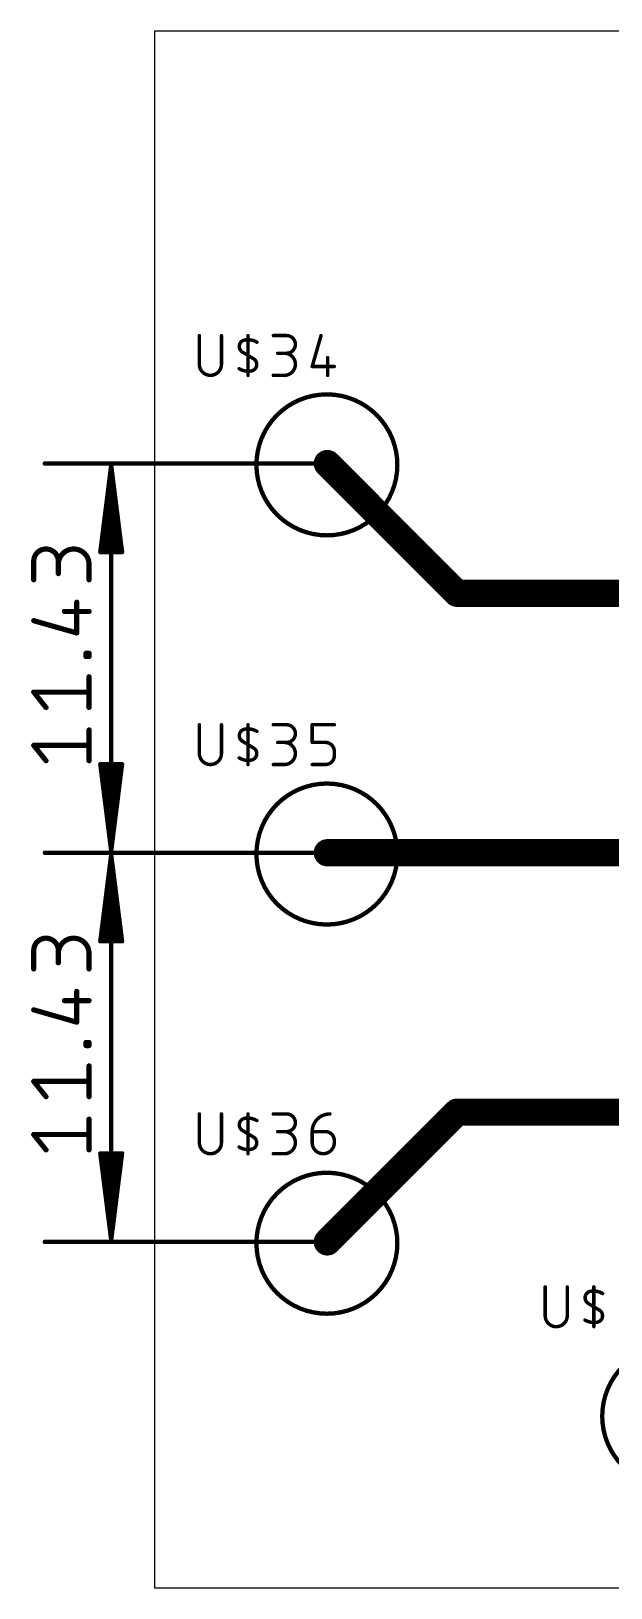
# Model space of a CAD drawing. Extents: x 1 to 105, y 18 to 66.
# Drawn here: x 1.46 to 18.49, y 20.32 to 66.04 of the extents above; entities that cross this region are included whole.
import ezdxf

# ---------------------------------------------------------------- set-up
doc = ezdxf.new("R2010")
doc.units = 0
for name, color, linetype in [('1', 12, 'CONTINUOUS'), ('17', 122, 'CONTINUOUS'), ('20', 31, 'CONTINUOUS'), ('23', 53, 'CONTINUOUS'), ('25', 251, 'CONTINUOUS'), ('29', 251, 'CONTINUOUS'), ('30', 251, 'CONTINUOUS'), ('44', 251, 'CONTINUOUS'), ('5', 83, 'CONTINUOUS')]:
    doc.layers.add(name, color=color, linetype=linetype)

# ---------------------------------------------------------------- blocks, each defined once
blk = doc.blocks.new('ROUNDP')
at = {"const_width": 0.5}
blk.add_lwpolyline([(0, -0.25, 1), (0, 0.25, 1), (0, -0.25)], format="xyb", dxfattribs=at)

msp = doc.modelspace()

# ---------------------------------------------------------------- linework, layer by layer
at = {"layer": '1'}
for points, const_width in [([(10.1346, 55.372, 326.0155), (10.16, 55.372)], 0.127), ([(10.1602, 55.4037, 1), (10.1598, 55.3403)], 0.0635), ([(10.1348, 55.3403, 1), (10.1344, 55.4037)], 0.0635), ([(1.86, 53.3725, 1), (1.86, 53.3075)], 0.065), ([(3.8425, 53.275, 1), (3.7775, 53.275)], 0.065), ([(3.8422, 53.2791, 1), (3.7778, 53.2709)], 0.065), ([(3.8425, 53.2733, 1), (3.7775, 53.2767)], 0.065), ([(3.8425, 53.2767, 1), (3.7775, 53.2733)], 0.065), ([(3.8423, 53.2783, 1), (3.7777, 53.2717)], 0.065), ([(3.8423, 53.2717, 1), (3.7777, 53.2783)], 0.065), ([(3.8422, 53.2709, 1), (3.7778, 53.2791)], 0.065), ([(10.16, 53.3075, 1), (10.16, 53.3725)], 0.065), ([(2.2562, 50.4693, 1), (1.5337, 50.4693)], 0.1524), ([(3.1593, 50.379, 1), (2.2562, 50.379)], 0.1524), ([(3.4585, 50.7441, 1), (3.523, 50.7359)], 0.065), ([(3.4908, 50.7725, 1), (3.4908, 50.7075)], 0.065), ([(3.5177, 50.7433, 1), (3.5823, 50.7367)], 0.065), ([(3.6475, 50.7417, 1), (3.7125, 50.7383)], 0.065), ([(3.9075, 50.7383, 1), (3.9725, 50.7417)], 0.065), ([(4.0377, 50.7367, 1), (4.1023, 50.7433)], 0.065), ([(4.097, 50.7359, 1), (4.1615, 50.7441)], 0.065), ([(4.1292, 50.7075, 1), (4.1292, 50.7725)], 0.065), ([(1.5718, 50.4693, 1), (1.4956, 50.4693)], 0.0762), ([(1.4956, 50.4693, 1), (1.5718, 50.4693)], 0.0762), ([(2.2943, 50.4693, 1), (2.2181, 50.4693)], 0.0762), ([(2.2181, 50.4693, 1), (2.2943, 50.4693)], 0.0762), ([(2.2181, 50.379, 1), (2.2943, 50.379)], 0.0762), ([(3.1974, 50.379, 1), (3.1212, 50.379)], 0.0762), ([(3.1212, 50.379, 1), (3.1974, 50.379)], 0.0762), ([(1.4956, 49.9275, 1), (1.5718, 49.9275)], 0.0762), ([(2.2181, 50.1081, 1), (2.2943, 50.1081)], 0.0762), ([(3.1212, 49.9275, 1), (3.1974, 49.9275)], 0.0762), ([(2.4368, 49.0346, 1), (2.4368, 48.9584)], 0.0762), ([(2.8362, 49.2675, 1), (2.76, 49.2675)], 0.0762), ([(3.1593, 48.9584, 1), (3.1593, 49.0346)], 0.0762), ([(1.5442, 48.7622, 1), (1.5232, 48.689)], 0.0762), ([(2.76, 48.3643, 1), (2.8362, 48.3643)], 0.0762), ([(2.7876, 48.3277, 1), (2.8085, 48.401)], 0.0762), ([(3.1071, 47.7669, 1), (3.0309, 47.7669)], 0.0762), ([(3.069, 47.805, 1), (3.069, 47.7288)], 0.0762), ([(3.069, 47.7147, 1), (3.069, 47.6385)], 0.0762), ([(3.0309, 47.6766, 1), (3.1071, 47.6766)], 0.0762), ([(3.1974, 47.7669, 1), (3.1212, 47.7669)], 0.0762), ([(3.1212, 47.6766, 1), (3.1974, 47.6766)], 0.0762), ([(3.1593, 47.7288, 1), (3.1593, 47.805)], 0.0762), ([(3.1593, 47.6385, 1), (3.1593, 47.7147)], 0.0762), ([(3.1974, 47.0791, 1), (3.1212, 47.0791)], 0.0762), ([(1.5635, 46.6513, 1), (1.5039, 46.6037)], 0.0762), ([(1.5337, 46.6656, 1), (1.5337, 46.5894)], 0.0762), ([(3.1593, 46.5894, 1), (3.1593, 46.6656)], 0.0762), ([(1.8652, 46.1522, 1), (1.9247, 46.1998)], 0.0762), ([(3.1212, 46.176, 1), (3.1974, 46.176)], 0.0762), ([(3.1974, 45.516, 1), (3.1212, 45.516)], 0.0762), ([(1.5635, 45.0882, 1), (1.5039, 45.0406)], 0.0762), ([(1.5337, 45.1025, 1), (1.5337, 45.0263)], 0.0762), ([(3.1593, 45.0263, 1), (3.1593, 45.1025)], 0.0762), ([(1.8652, 44.589, 1), (1.9247, 44.6367)], 0.0762), ([(3.1212, 44.6129, 1), (3.1974, 44.6129)], 0.0762), ([(3.523, 44.5141, 1), (3.4585, 44.5059)], 0.065), ([(3.4908, 44.5425, 1), (3.4908, 44.4775)], 0.065), ([(3.5823, 44.5133, 1), (3.5177, 44.5067)], 0.065), ([(3.7125, 44.5117, 1), (3.6475, 44.5083)], 0.065), ([(3.9725, 44.5083, 1), (3.9075, 44.5117)], 0.065), ([(4.1023, 44.5067, 1), (4.0377, 44.5133)], 0.065), ([(4.1615, 44.5059, 1), (4.097, 44.5141)], 0.065), ([(4.1292, 44.4775, 1), (4.1292, 44.5425)], 0.065), ([(10.1346, 43.942, 326.0155), (10.16, 43.942)], 0.127), ([(10.1602, 43.9737, 1), (10.1598, 43.9103)], 0.0635), ([(10.1348, 43.9103, 1), (10.1344, 43.9737)], 0.0635), ([(1.86, 41.9425, 1), (1.86, 41.8775)], 0.065), ([(1.86, 41.9425, 1), (1.86, 41.8775)], 0.065), ([(3.7778, 41.9791, 1), (3.8422, 41.9709)], 0.065), ([(3.7777, 41.9783, 1), (3.8423, 41.9717)], 0.065), ([(3.7775, 41.9733, 1), (3.8425, 41.9767)], 0.065), ([(3.7775, 41.9767, 1), (3.8425, 41.9733)], 0.065), ([(3.7775, 41.975, 1), (3.8425, 41.975)], 0.065), ([(3.8425, 41.845, 1), (3.7775, 41.845)], 0.065), ([(3.8422, 41.8491, 1), (3.7778, 41.8409)], 0.065), ([(3.8425, 41.8433, 1), (3.7775, 41.8467)], 0.065), ([(3.8425, 41.8467, 1), (3.7775, 41.8433)], 0.065), ([(3.8423, 41.8483, 1), (3.7777, 41.8417)], 0.065), ([(3.7777, 41.9717, 1), (3.8423, 41.9783)], 0.065), ([(3.8423, 41.8417, 1), (3.7777, 41.8483)], 0.065), ([(3.7778, 41.9709, 1), (3.8422, 41.9791)], 0.065), ([(3.8422, 41.8409, 1), (3.7778, 41.8491)], 0.065), ([(10.16, 41.8775, 1), (10.16, 41.9425)], 0.065), ([(10.16, 41.8775, 1), (10.16, 41.9425)], 0.065), ([(2.2562, 39.0393, 1), (1.5337, 39.0393)], 0.1524), ([(3.1593, 38.949, 1), (2.2562, 38.949)], 0.1524), ([(3.4585, 39.3141, 1), (3.523, 39.3059)], 0.065), ([(3.4908, 39.3425, 1), (3.4908, 39.2775)], 0.065), ([(3.5177, 39.3133, 1), (3.5823, 39.3067)], 0.065), ([(3.6475, 39.3117, 1), (3.7125, 39.3083)], 0.065), ([(3.9075, 39.3083, 1), (3.9725, 39.3117)], 0.065), ([(4.0377, 39.3067, 1), (4.1023, 39.3133)], 0.065), ([(4.097, 39.3059, 1), (4.1615, 39.3141)], 0.065), ([(4.1292, 39.2775, 1), (4.1292, 39.3425)], 0.065), ([(1.5718, 39.0393, 1), (1.4956, 39.0393)], 0.0762), ([(1.4956, 39.0393, 1), (1.5718, 39.0393)], 0.0762), ([(2.2943, 39.0393, 1), (2.2181, 39.0393)], 0.0762), ([(2.2181, 39.0393, 1), (2.2943, 39.0393)], 0.0762), ([(2.2181, 38.949, 1), (2.2943, 38.949)], 0.0762), ([(3.1974, 38.949, 1), (3.1212, 38.949)], 0.0762), ([(3.1212, 38.949, 1), (3.1974, 38.949)], 0.0762), ([(1.4956, 38.4975, 1), (1.5718, 38.4975)], 0.0762), ([(2.2181, 38.6781, 1), (2.2943, 38.6781)], 0.0762), ([(3.1212, 38.4975, 1), (3.1974, 38.4975)], 0.0762), ([(2.4368, 37.6046, 1), (2.4368, 37.5284)], 0.0762), ([(2.8362, 37.8375, 1), (2.76, 37.8375)], 0.0762), ([(3.1593, 37.5284, 1), (3.1593, 37.6046)], 0.0762), ([(1.5442, 37.3322, 1), (1.5232, 37.259)], 0.0762), ([(2.76, 36.9343, 1), (2.8362, 36.9343)], 0.0762), ([(2.7876, 36.8977, 1), (2.8085, 36.971)], 0.0762), ([(3.1071, 36.3369, 1), (3.0309, 36.3369)], 0.0762), ([(3.069, 36.375, 1), (3.069, 36.2988)], 0.0762), ([(3.069, 36.2847, 1), (3.069, 36.2085)], 0.0762), ([(3.0309, 36.2466, 1), (3.1071, 36.2466)], 0.0762), ([(3.1974, 36.3369, 1), (3.1212, 36.3369)], 0.0762), ([(3.1212, 36.2466, 1), (3.1974, 36.2466)], 0.0762), ([(3.1593, 36.2988, 1), (3.1593, 36.375)], 0.0762), ([(3.1593, 36.2085, 1), (3.1593, 36.2847)], 0.0762), ([(3.1974, 35.6491, 1), (3.1212, 35.6491)], 0.0762), ([(1.5635, 35.2213, 1), (1.5039, 35.1737)], 0.0762), ([(1.5337, 35.2356, 1), (1.5337, 35.1594)], 0.0762), ([(3.1593, 35.1594, 1), (3.1593, 35.2356)], 0.0762), ([(1.8652, 34.7222, 1), (1.9247, 34.7698)], 0.0762), ([(3.1212, 34.746, 1), (3.1974, 34.746)], 0.0762), ([(3.1974, 34.086, 1), (3.1212, 34.086)], 0.0762), ([(1.5635, 33.6582, 1), (1.5039, 33.6106)], 0.0762), ([(1.5337, 33.6725, 1), (1.5337, 33.5963)], 0.0762), ([(3.1593, 33.5963, 1), (3.1593, 33.6725)], 0.0762), ([(1.8652, 33.159, 1), (1.9247, 33.2067)], 0.0762), ([(3.1212, 33.1829, 1), (3.1974, 33.1829)], 0.0762), ([(3.523, 33.0841, 1), (3.4585, 33.0759)], 0.065), ([(3.4908, 33.1125, 1), (3.4908, 33.0475)], 0.065), ([(3.5823, 33.0833, 1), (3.5177, 33.0767)], 0.065), ([(3.7125, 33.0817, 1), (3.6475, 33.0783)], 0.065), ([(3.9725, 33.0783, 1), (3.9075, 33.0817)], 0.065), ([(4.1023, 33.0767, 1), (4.0377, 33.0833)], 0.065), ([(4.1615, 33.0759, 1), (4.097, 33.0841)], 0.065), ([(4.1292, 33.0475, 1), (4.1292, 33.1125)], 0.065), ([(10.1346, 32.512, 326.0155), (10.16, 32.512)], 0.127), ([(10.1602, 32.5437, 1), (10.1598, 32.4803)], 0.0635), ([(10.1348, 32.4803, 1), (10.1344, 32.5437)], 0.0635), ([(1.86, 30.5125, 1), (1.86, 30.4475)], 0.065), ([(3.7778, 30.5491, 1), (3.8422, 30.5409)], 0.065), ([(3.7777, 30.5483, 1), (3.8423, 30.5417)], 0.065), ([(3.7775, 30.5433, 1), (3.8425, 30.5467)], 0.065), ([(3.7775, 30.5467, 1), (3.8425, 30.5433)], 0.065), ([(3.7775, 30.545, 1), (3.8425, 30.545)], 0.065), ([(3.7777, 30.5417, 1), (3.8423, 30.5483)], 0.065), ([(3.7778, 30.5409, 1), (3.8422, 30.5491)], 0.065), ([(10.16, 30.4475, 1), (10.16, 30.5125)], 0.065), ([(20.2946, 27.432, 326.0155), (20.32, 27.432)], 0.127)]:
    msp.add_lwpolyline(points, format="xyb", dxfattribs=dict(at, const_width=const_width))
for points, const_width in [([(10.16, 53.34), (1.86, 53.34)], 0.13), ([(3.81, 53.275), (3.4908, 50.74)], 0.13), ([(3.81, 53.275), (3.55, 50.74)], 0.13), ([(3.81, 53.275), (3.68, 50.74)], 0.13), ([(3.81, 41.975), (3.81, 53.275)], 0.13), ([(4.1292, 50.74), (3.81, 53.275)], 0.13), ([(3.94, 50.74), (3.81, 53.275)], 0.13), ([(4.07, 50.74), (3.81, 53.275)], 0.13), ([(3.4908, 50.74), (4.1292, 50.74)], 0.13), ([(1.5337, 49.9275), (1.5337, 50.4693)], 0.1524), ([(2.2562, 50.4693), (2.2562, 50.1081)], 0.1524), ([(3.1593, 49.9275), (3.1593, 50.379)], 0.1524), ([(2.4368, 48.9965), (3.1593, 48.9965)], 0.1524), ([(2.7981, 48.3643), (2.7981, 49.2675)], 0.1524), ([(1.5337, 48.7256), (2.7981, 48.3643)], 0.1524), ([(3.069, 47.6766), (3.069, 47.7669)], 0.1524), ([(3.069, 47.7669), (3.1593, 47.7669)], 0.1524), ([(3.1593, 47.6766), (3.069, 47.6766)], 0.1524), ([(3.1593, 47.7669), (3.1593, 47.6766)], 0.1524), ([(3.1593, 46.176), (3.1593, 47.0791)], 0.1524), ([(1.8949, 46.176), (1.5337, 46.6275)], 0.1524), ([(1.5337, 46.6275), (3.1593, 46.6275)], 0.1524), ([(3.1593, 44.6129), (3.1593, 45.516)], 0.1524), ([(1.8949, 44.6129), (1.5337, 45.0644)], 0.1524), ([(1.5337, 45.0644), (3.1593, 45.0644)], 0.1524), ([(3.81, 41.975), (3.4908, 44.51)], 0.13), ([(3.4908, 44.51), (4.1292, 44.51)], 0.13), ([(3.81, 41.975), (3.55, 44.51)], 0.13), ([(3.81, 41.975), (3.68, 44.51)], 0.13), ([(4.1292, 44.51), (3.81, 41.975)], 0.13), ([(3.94, 44.51), (3.81, 41.975)], 0.13), ([(4.07, 44.51), (3.81, 41.975)], 0.13), ([(10.16, 41.91), (1.86, 41.91)], 0.13), ([(10.16, 41.91), (1.86, 41.91)], 0.13), ([(3.81, 41.845), (3.4908, 39.31)], 0.13), ([(3.81, 41.845), (3.55, 39.31)], 0.13), ([(3.81, 41.845), (3.68, 39.31)], 0.13), ([(3.81, 30.545), (3.81, 41.845)], 0.13), ([(4.1292, 39.31), (3.81, 41.845)], 0.13), ([(3.94, 39.31), (3.81, 41.845)], 0.13), ([(4.07, 39.31), (3.81, 41.845)], 0.13), ([(3.4908, 39.31), (4.1292, 39.31)], 0.13), ([(1.5337, 38.4975), (1.5337, 39.0393)], 0.1524), ([(2.2562, 39.0393), (2.2562, 38.6781)], 0.1524), ([(3.1593, 38.4975), (3.1593, 38.949)], 0.1524), ([(2.4368, 37.5665), (3.1593, 37.5665)], 0.1524), ([(2.7981, 36.9343), (2.7981, 37.8375)], 0.1524), ([(1.5337, 37.2956), (2.7981, 36.9343)], 0.1524), ([(3.069, 36.2466), (3.069, 36.3369)], 0.1524), ([(3.069, 36.3369), (3.1593, 36.3369)], 0.1524), ([(3.1593, 36.2466), (3.069, 36.2466)], 0.1524), ([(3.1593, 36.3369), (3.1593, 36.2466)], 0.1524), ([(3.1593, 34.746), (3.1593, 35.6491)], 0.1524), ([(1.8949, 34.746), (1.5337, 35.1975)], 0.1524), ([(1.5337, 35.1975), (3.1593, 35.1975)], 0.1524), ([(3.1593, 33.1829), (3.1593, 34.086)], 0.1524), ([(1.8949, 33.1829), (1.5337, 33.6344)], 0.1524), ([(1.5337, 33.6344), (3.1593, 33.6344)], 0.1524), ([(3.81, 30.545), (3.4908, 33.08)], 0.13), ([(3.4908, 33.08), (4.1292, 33.08)], 0.13), ([(3.81, 30.545), (3.55, 33.08)], 0.13), ([(3.81, 30.545), (3.68, 33.08)], 0.13), ([(4.1292, 33.08), (3.81, 30.545)], 0.13), ([(3.94, 33.08), (3.81, 30.545)], 0.13), ([(4.07, 33.08), (3.81, 30.545)], 0.13), ([(10.16, 30.48), (1.86, 30.48)], 0.13)]:
    msp.add_lwpolyline(points, dxfattribs=dict(at, const_width=const_width))
at = {"layer": '20'}
for p, q in [((105.39, 66.04), (5.08, 66.04)), ((5.08, 66.04), (5.08, 20.32)), ((5.08, 20.32), (105.39, 20.32))]:
    msp.add_line(p, q, dxfattribs=at)
at = {"layer": '23'}
for p in [(10.16, 53.34), (10.16, 41.91), (10.16, 30.48)]:
    msp.add_point(p, dxfattribs=at)
at = {"layer": '25', "const_width": 0.1016}
for points in [[(6.4008, 57.0992), (6.4008, 56.2554)], [(7.0499, 56.2554), (7.0499, 57.0992)], [(7.8303, 55.9308), (7.8303, 57.0992)], [(8.5725, 57.0992), (8.962, 57.0992)], [(9.9751, 57.0992), (9.7155, 56.1904)], [(7.8303, 56.515), (7.668, 56.6124)], [(7.8303, 56.515), (7.9925, 56.4176)], [(8.962, 56.5799), (8.7023, 56.5799)], [(9.7155, 56.1904), (10.3646, 56.1904)], [(10.1699, 56.4501), (10.1699, 55.9308)], [(8.5725, 55.9308), (8.8971, 55.9308)], [(6.4008, 45.6692), (6.4008, 44.8254)], [(7.0499, 44.8254), (7.0499, 45.6692)], [(7.8303, 44.5008), (7.8303, 45.6692)], [(8.5725, 45.6692), (8.962, 45.6692)], [(9.7155, 45.1499), (9.7155, 45.6692)], [(9.7155, 45.6692), (10.3646, 45.6692)], [(7.8303, 45.085), (7.668, 45.1824)], [(7.8303, 45.085), (7.9925, 44.9876)], [(8.962, 45.1499), (8.7023, 45.1499)], [(10.105, 45.1499), (9.7155, 45.1499)], [(10.3646, 44.7604), (10.3646, 44.8903)], [(8.5725, 44.5008), (8.8971, 44.5008)], [(9.7155, 44.5008), (10.105, 44.5008)], [(6.4008, 34.2392), (6.4008, 33.3954)], [(7.0499, 33.3954), (7.0499, 34.2392)], [(7.8303, 33.0708), (7.8303, 34.2392)], [(8.5725, 34.2392), (8.962, 34.2392)], [(7.8303, 33.655), (7.668, 33.7524)], [(7.8303, 33.655), (7.9925, 33.5576)], [(8.962, 33.7199), (8.7023, 33.7199)], [(9.7155, 33.7199), (10.105, 33.7199)], [(9.7155, 33.3954), (9.7155, 33.7199)], [(10.3646, 33.4603), (10.3646, 33.3954)], [(8.5725, 33.0708), (8.8971, 33.0708)], [(16.5608, 29.1592), (16.5608, 28.3154)], [(17.2099, 28.3154), (17.2099, 29.1592)], [(17.9903, 27.9908), (17.9903, 29.1592)], [(17.9903, 28.575), (17.828, 28.6724)], [(17.9903, 28.575), (18.1525, 28.4776)]]:
    msp.add_lwpolyline(points, dxfattribs=at)
at = {"layer": '25'}
for points, const_width in [([(8.962, 56.5799, 1), (8.962, 57.0992)], 0.1016), ([(9.9996, 57.0922, 1), (9.9507, 57.1062)], 0.0508), ([(6.4262, 57.0992, 1), (6.3754, 57.0992)], 0.0508), ([(7.0753, 57.0992, 1), (7.0245, 57.0992)], 0.0508), ([(7.7329, 56.9694, 0.6917), (7.668, 56.6124)], 0.1016), ([(7.7283, 56.9944, 1), (7.7374, 56.9444)], 0.0508), ([(8.0899, 56.9045, 0.1823), (7.7329, 56.9694)], 0.1016), ([(7.7374, 56.9444, 1), (7.7283, 56.9944)], 0.0508), ([(7.8557, 57.0992, 1), (7.8049, 57.0992)], 0.0508), ([(8.0768, 56.8827, 1), (8.103, 56.9262)], 0.0508), ([(8.5725, 57.1246, 1), (8.5725, 57.0738)], 0.0508), ([(8.962, 57.1246, 1), (8.962, 57.0738)], 0.0508), ([(8.962, 57.0738, 1), (8.962, 57.1246)], 0.0508), ([(6.4008, 56.2554, 1), (7.0499, 56.2554)], 0.1016), ([(6.4262, 56.2554, 1), (6.3754, 56.2554)], 0.0508), ([(6.3754, 56.2554, 1), (6.4262, 56.2554)], 0.0508), ([(7.0753, 56.2554, 1), (7.0245, 56.2554)], 0.0508), ([(7.0245, 56.2554, 1), (7.0753, 56.2554)], 0.0508), ([(7.681, 56.6341, 1), (7.6549, 56.5906)], 0.0508), ([(7.6549, 56.5906, 1), (7.681, 56.6341)], 0.0508), ([(7.8433, 56.5368, 1), (7.8172, 56.4932)], 0.0508), ([(7.8172, 56.4932, 1), (7.8433, 56.5368)], 0.0508), ([(7.9276, 56.0606, 0.6917), (7.9925, 56.4176)], 0.1016), ([(8.0056, 56.4394, 1), (7.9795, 56.3959)], 0.0508), ([(7.9795, 56.3959, 1), (8.0056, 56.4394)], 0.0508), ([(8.7023, 56.6053, 1), (8.7023, 56.5545)], 0.0508), ([(8.8971, 55.9308, 1), (8.8971, 56.5799)], 0.1016), ([(8.8971, 56.6053, 1), (8.8971, 56.5545)], 0.0508), ([(8.962, 56.6053, 1), (8.962, 56.5545)], 0.0508), ([(8.962, 56.5545, 1), (8.962, 56.6053)], 0.0508), ([(9.7155, 56.2158, 1), (9.7155, 56.165)], 0.0508), ([(10.1953, 56.4501, 1), (10.1445, 56.4501)], 0.0508), ([(10.3646, 56.165, 1), (10.3646, 56.2158)], 0.0508), ([(7.5706, 56.1255, 0.1823), (7.9276, 56.0606)], 0.1016), ([(7.5837, 56.1473, 1), (7.5575, 56.1038)], 0.0508), ([(7.8049, 55.9308, 1), (7.8557, 55.9308)], 0.0508), ([(7.9231, 56.0856, 1), (7.9322, 56.0356)], 0.0508), ([(7.9322, 56.0356, 1), (7.9231, 56.0856)], 0.0508), ([(8.5725, 55.9562, 1), (8.5725, 55.9054)], 0.0508), ([(8.8971, 55.9562, 1), (8.8971, 55.9054)], 0.0508), ([(8.8971, 55.9054, 1), (8.8971, 55.9562)], 0.0508), ([(9.6911, 56.1974, 1), (9.7399, 56.1835)], 0.0508), ([(10.1445, 55.9308, 1), (10.1953, 55.9308)], 0.0508), ([(8.5725, 45.6946, 1), (8.5725, 45.6438)], 0.0508), ([(8.962, 45.6946, 1), (8.962, 45.6438)], 0.0508), ([(8.962, 45.6438, 1), (8.962, 45.6946)], 0.0508), ([(9.7155, 45.6946, 1), (9.7155, 45.6438)], 0.0508), ([(10.3646, 45.6438, 1), (10.3646, 45.6946)], 0.0508), ([(6.4262, 45.6692, 1), (6.3754, 45.6692)], 0.0508), ([(7.0753, 45.6692, 1), (7.0245, 45.6692)], 0.0508), ([(7.7329, 45.5394, 0.6917), (7.668, 45.1824)], 0.1016), ([(7.7283, 45.5644, 1), (7.7374, 45.5144)], 0.0508), ([(8.0899, 45.4745, 0.1823), (7.7329, 45.5394)], 0.1016), ([(7.7374, 45.5144, 1), (7.7283, 45.5644)], 0.0508), ([(7.8557, 45.6692, 1), (7.8049, 45.6692)], 0.0508), ([(8.0768, 45.4527, 1), (8.103, 45.4962)], 0.0508), ([(8.962, 45.1499, 1), (8.962, 45.6692)], 0.1016), ([(9.7409, 45.6692, 1), (9.6901, 45.6692)], 0.0508), ([(6.4008, 44.8254, 1), (7.0499, 44.8254)], 0.1016), ([(6.4262, 44.8254, 1), (6.3754, 44.8254)], 0.0508), ([(6.3754, 44.8254, 1), (6.4262, 44.8254)], 0.0508), ([(7.0753, 44.8254, 1), (7.0245, 44.8254)], 0.0508), ([(7.0245, 44.8254, 1), (7.0753, 44.8254)], 0.0508), ([(7.681, 45.2041, 1), (7.6549, 45.1606)], 0.0508), ([(7.6549, 45.1606, 1), (7.681, 45.2041)], 0.0508), ([(7.8433, 45.1068, 1), (7.8172, 45.0632)], 0.0508), ([(7.8172, 45.0632, 1), (7.8433, 45.1068)], 0.0508), ([(7.9276, 44.6306, 0.6917), (7.9925, 44.9876)], 0.1016), ([(8.0056, 45.0094, 1), (7.9795, 44.9659)], 0.0508), ([(7.9795, 44.9659, 1), (8.0056, 45.0094)], 0.0508), ([(8.7023, 45.1753, 1), (8.7023, 45.1245)], 0.0508), ([(8.8971, 44.5008, 1), (8.8971, 45.1499)], 0.1016), ([(8.8971, 45.1753, 1), (8.8971, 45.1245)], 0.0508), ([(8.962, 45.1753, 1), (8.962, 45.1245)], 0.0508), ([(8.962, 45.1245, 1), (8.962, 45.1753)], 0.0508), ([(9.7155, 45.1753, 1), (9.7155, 45.1245)], 0.0508), ([(9.6901, 45.1499, 1), (9.7409, 45.1499)], 0.0508), ([(10.3646, 44.8903, 0.4142), (10.105, 45.1499)], 0.1016), ([(10.105, 45.1753, 1), (10.105, 45.1245)], 0.0508), ([(10.105, 44.5008, 0.4142), (10.3646, 44.7604)], 0.1016), ([(10.105, 45.1245, 1), (10.105, 45.1753)], 0.0508), ([(10.39, 44.8903, 1), (10.3392, 44.8903)], 0.0508), ([(10.3392, 44.8903, 1), (10.39, 44.8903)], 0.0508), ([(10.39, 44.7604, 1), (10.3392, 44.7604)], 0.0508), ([(7.5706, 44.6955, 0.1823), (7.9276, 44.6306)], 0.1016), ([(7.5837, 44.7173, 1), (7.5575, 44.6738)], 0.0508), ([(7.8049, 44.5008, 1), (7.8557, 44.5008)], 0.0508), ([(7.9231, 44.6556, 1), (7.9322, 44.6056)], 0.0508), ([(7.9322, 44.6056, 1), (7.9231, 44.6556)], 0.0508), ([(8.5725, 44.5262, 1), (8.5725, 44.4754)], 0.0508), ([(8.8971, 44.5262, 1), (8.8971, 44.4754)], 0.0508), ([(8.8971, 44.4754, 1), (8.8971, 44.5262)], 0.0508), ([(9.7155, 44.5262, 1), (9.7155, 44.4754)], 0.0508), ([(10.105, 44.5262, 1), (10.105, 44.4754)], 0.0508), ([(10.105, 44.4754, 1), (10.105, 44.5262)], 0.0508), ([(10.3392, 44.7604, 1), (10.39, 44.7604)], 0.0508), ([(10.2348, 34.2392, 0.4142), (9.7155, 33.7199)], 0.1016), ([(6.4262, 34.2392, 1), (6.3754, 34.2392)], 0.0508), ([(7.0753, 34.2392, 1), (7.0245, 34.2392)], 0.0508), ([(7.7329, 34.1094, 0.6917), (7.668, 33.7524)], 0.1016), ([(7.7283, 34.1344, 1), (7.7374, 34.0844)], 0.0508), ([(8.0899, 34.0445, 0.1823), (7.7329, 34.1094)], 0.1016), ([(7.7374, 34.0844, 1), (7.7283, 34.1344)], 0.0508), ([(7.8557, 34.2392, 1), (7.8049, 34.2392)], 0.0508), ([(8.0768, 34.0227, 1), (8.103, 34.0662)], 0.0508), ([(8.5725, 34.2646, 1), (8.5725, 34.2138)], 0.0508), ([(8.962, 33.7199, 1), (8.962, 34.2392)], 0.1016), ([(8.962, 34.2646, 1), (8.962, 34.2138)], 0.0508), ([(8.962, 34.2138, 1), (8.962, 34.2646)], 0.0508), ([(10.2348, 34.2138, 1), (10.2348, 34.2646)], 0.0508), ([(6.4008, 33.3954, 1), (7.0499, 33.3954)], 0.1016), ([(6.4262, 33.3954, 1), (6.3754, 33.3954)], 0.0508), ([(6.3754, 33.3954, 1), (6.4262, 33.3954)], 0.0508), ([(7.0753, 33.3954, 1), (7.0245, 33.3954)], 0.0508), ([(7.0245, 33.3954, 1), (7.0753, 33.3954)], 0.0508), ([(7.681, 33.7741, 1), (7.6549, 33.7306)], 0.0508), ([(7.6549, 33.7306, 1), (7.681, 33.7741)], 0.0508), ([(7.8433, 33.6768, 1), (7.8172, 33.6332)], 0.0508), ([(7.8172, 33.6332, 1), (7.8433, 33.6768)], 0.0508), ([(7.9276, 33.2006, 0.6917), (7.9925, 33.5576)], 0.1016), ([(8.0056, 33.5794, 1), (7.9795, 33.5359)], 0.0508), ([(7.9795, 33.5359, 1), (8.0056, 33.5794)], 0.0508), ([(8.7023, 33.7453, 1), (8.7023, 33.6945)], 0.0508), ([(8.8971, 33.0708, 1), (8.8971, 33.7199)], 0.1016), ([(8.8971, 33.7453, 1), (8.8971, 33.6945)], 0.0508), ([(8.962, 33.7453, 1), (8.962, 33.6945)], 0.0508), ([(8.962, 33.6945, 1), (8.962, 33.7453)], 0.0508), ([(9.7155, 33.7453, 1), (9.7155, 33.6945)], 0.0508), ([(9.7409, 33.7199, 1), (9.6901, 33.7199)], 0.0508), ([(9.6901, 33.7199, 1), (9.7409, 33.7199)], 0.0508), ([(9.7155, 33.3954, 1), (10.3646, 33.3954)], 0.1016), ([(9.7409, 33.3954, 1), (9.6901, 33.3954)], 0.0508), ([(9.6901, 33.3954, 1), (9.7409, 33.3954)], 0.0508), ([(10.3646, 33.4603, 0.4142), (10.105, 33.7199)], 0.1016), ([(10.105, 33.7453, 1), (10.105, 33.6945)], 0.0508), ([(10.105, 33.6945, 1), (10.105, 33.7453)], 0.0508), ([(10.39, 33.4603, 1), (10.3392, 33.4603)], 0.0508), ([(10.3392, 33.4603, 1), (10.39, 33.4603)], 0.0508), ([(10.39, 33.3954, 1), (10.3392, 33.3954)], 0.0508), ([(10.3392, 33.3954, 1), (10.39, 33.3954)], 0.0508), ([(7.5706, 33.2655, 0.1823), (7.9276, 33.2006)], 0.1016), ([(7.5837, 33.2873, 1), (7.5575, 33.2438)], 0.0508), ([(7.8049, 33.0708, 1), (7.8557, 33.0708)], 0.0508), ([(7.9231, 33.2256, 1), (7.9322, 33.1756)], 0.0508), ([(7.9322, 33.1756, 1), (7.9231, 33.2256)], 0.0508), ([(8.5725, 33.0962, 1), (8.5725, 33.0454)], 0.0508), ([(8.8971, 33.0962, 1), (8.8971, 33.0454)], 0.0508), ([(8.8971, 33.0454, 1), (8.8971, 33.0962)], 0.0508), ([(16.5862, 29.1592, 1), (16.5354, 29.1592)], 0.0508), ([(17.2353, 29.1592, 1), (17.1845, 29.1592)], 0.0508), ([(17.8929, 29.0294, 0.6917), (17.828, 28.6724)], 0.1016), ([(17.8883, 29.0544, 1), (17.8974, 29.0044)], 0.0508), ([(18.2499, 28.9645, 0.1823), (17.8929, 29.0294)], 0.1016), ([(17.8974, 29.0044, 1), (17.8883, 29.0544)], 0.0508), ([(18.0157, 29.1592, 1), (17.9649, 29.1592)], 0.0508), ([(18.2368, 28.9427, 1), (18.263, 28.9862)], 0.0508), ([(16.5608, 28.3154, 1), (17.2099, 28.3154)], 0.1016), ([(16.5862, 28.3154, 1), (16.5354, 28.3154)], 0.0508), ([(17.2353, 28.3154, 1), (17.1845, 28.3154)], 0.0508), ([(17.841, 28.6941, 1), (17.8149, 28.6506)], 0.0508), ([(17.8149, 28.6506, 1), (17.841, 28.6941)], 0.0508), ([(18.0033, 28.5968, 1), (17.9772, 28.5532)], 0.0508), ([(17.9772, 28.5532, 1), (18.0033, 28.5968)], 0.0508), ([(18.0876, 28.1206, 0.6917), (18.1525, 28.4776)], 0.1016), ([(18.1656, 28.4994, 1), (18.1395, 28.4559)], 0.0508), ([(18.1395, 28.4559, 1), (18.1656, 28.4994)], 0.0508), ([(16.5354, 28.3154, 1), (16.5862, 28.3154)], 0.0508), ([(17.1845, 28.3154, 1), (17.2353, 28.3154)], 0.0508), ([(17.7306, 28.1855, 0.1823), (18.0876, 28.1206)], 0.1016), ([(17.7437, 28.2073, 1), (17.7175, 28.1638)], 0.0508), ([(17.9649, 27.9908, 1), (18.0157, 27.9908)], 0.0508), ([(18.0831, 28.1456, 1), (18.0922, 28.0956)], 0.0508), ([(18.0922, 28.0956, 1), (18.0831, 28.1456)], 0.0508)]:
    msp.add_lwpolyline(points, format="xyb", dxfattribs=dict(at, const_width=const_width))
at = {"layer": '44'}
for centre in [(10.16, 53.34), (10.16, 41.91), (10.16, 30.48)]:
    msp.add_circle(centre, 0, dxfattribs=at)
at = {"layer": '5', "const_width": 0.8}
for points in [[(10.16, 53.34), (13.97, 49.53)], [(13.97, 49.53), (20.3, 49.53)], [(10.16, 41.91), (20.3, 41.91)], [(10.16, 30.48), (13.97, 34.29)], [(13.97, 34.29), (20.3, 34.29)]]:
    msp.add_lwpolyline(points, dxfattribs=at)
at = {"layer": '5', "const_width": 0.4}
for points in [[(10.3014, 53.4814, 1), (10.0186, 53.1986)], [(13.97, 49.73, 1), (13.97, 49.33)], [(13.8286, 49.3886, 1), (14.1114, 49.6714)], [(10.16, 42.11, 1), (10.16, 41.71)], [(13.97, 34.49, 1), (13.97, 34.09)], [(14.1114, 34.1486, 1), (13.8286, 34.4314)], [(10.0186, 30.6214, 1), (10.3014, 30.3386)]]:
    msp.add_lwpolyline(points, format="xyb", dxfattribs=at)

# ---------------------------------------------------------------- block references
at = {"layer": '17', "xscale": 0.0002, "yscale": 0.0002}
for p in [(10.16, 53.34), (10.16, 53.34), (10.16, 53.34), (10.16, 53.34), (10.16, 53.34), (10.16, 53.34), (10.16, 53.34), (10.16, 53.34), (10.16, 53.34), (10.16, 53.34), (10.16, 53.34), (10.16, 53.34), (10.16, 53.34), (10.16, 53.34), (10.16, 53.34), (10.16, 53.34), (10.16, 41.91), (10.16, 41.91), (10.16, 41.91), (10.16, 41.91), (10.16, 41.91), (10.16, 41.91), (10.16, 41.91), (10.16, 41.91), (10.16, 41.91), (10.16, 41.91), (10.16, 41.91), (10.16, 41.91), (10.16, 41.91), (10.16, 41.91), (10.16, 41.91), (10.16, 41.91), (10.16, 30.48), (10.16, 30.48), (10.16, 30.48), (10.16, 30.48), (10.16, 30.48), (10.16, 30.48), (10.16, 30.48), (10.16, 30.48), (10.16, 30.48), (10.16, 30.48), (10.16, 30.48), (10.16, 30.48), (10.16, 30.48), (10.16, 30.48), (10.16, 30.48), (10.16, 30.48)]:
    msp.add_blockref('ROUNDP', p, dxfattribs=at)
at = {"layer": '29', "xscale": 0.2034, "yscale": 0.2034}
for p in [(10.16, 53.34), (10.16, 41.91), (10.16, 30.48)]:
    msp.add_blockref('ROUNDP', p, dxfattribs=at)
at = {"layer": '30', "xscale": 0.2034, "yscale": 0.2034}
for p in [(10.16, 53.34), (10.16, 41.91), (10.16, 30.48)]:
    msp.add_blockref('ROUNDP', p, dxfattribs=at)

doc.saveas('drawing.dxf')
